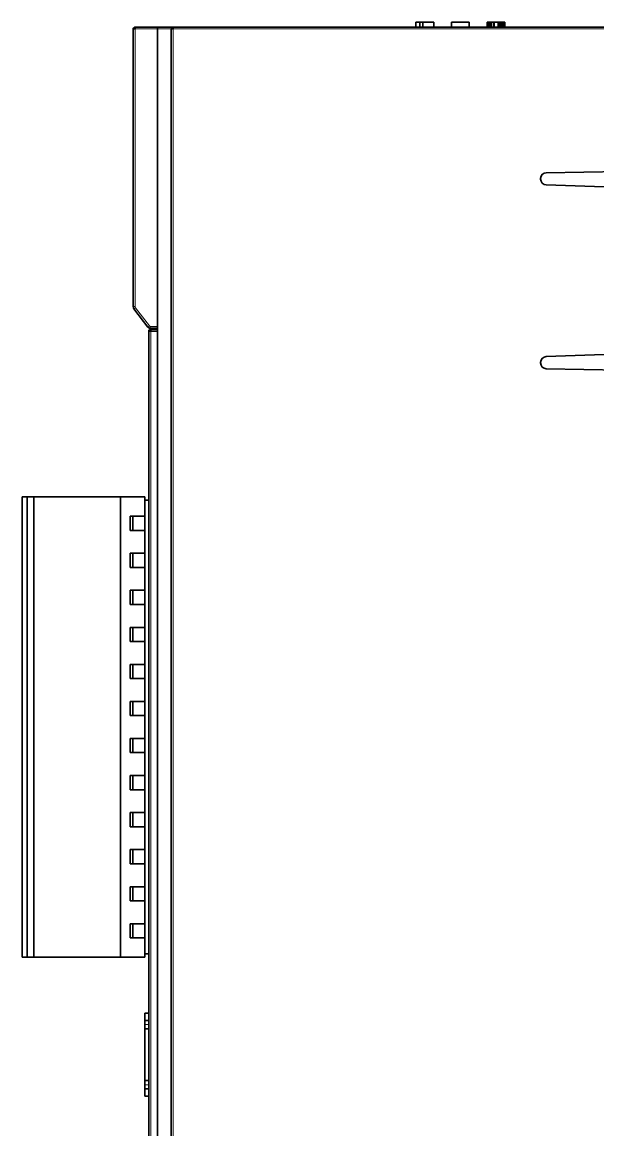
# Model space of a CAD drawing. Extents: x -45 to 645, y -160 to 467.
# Drawn here: x -45 to 14.1, y 124.1 to 237.8 of the extents above; entities that cross this region are included whole.
import ezdxf

# ---------------------------------------------------------------- set-up
doc = ezdxf.new("R2010")
doc.units = 0

msp = doc.modelspace()

# ---------------------------------------------------------------- linework, layer by layer
at = {"color": 7, "lineweight": 35, "ltscale": 0.0125}
for p, q in [((-4.631, 237.262), (-4.631, 237.762)), ((-4.214, 237.262), (-4.214, 237.762)), ((-3.912, 237.262), (-3.912, 237.762)), ((-2.79, 237.262), (-2.79, 237.762)), ((-0.959, 237.262), (-0.959, 237.762)), ((0.841, 237.262), (0.841, 237.762)), ((2.692, 237.262), (2.692, 237.762)), ((2.693, 237.262), (2.693, 237.762)), ((2.695, 237.262), (2.695, 237.762)), ((2.7, 237.262), (2.7, 237.762)), ((2.706, 237.262), (2.706, 237.762)), ((2.714, 237.262), (2.714, 237.762)), ((2.724, 237.262), (2.724, 237.762)), ((2.736, 237.262), (2.736, 237.762)), ((2.749, 237.262), (2.749, 237.762)), ((2.764, 237.262), (2.764, 237.762)), ((2.781, 237.262), (2.781, 237.762)), ((2.801, 237.262), (2.801, 237.762)), ((2.823, 237.262), (2.823, 237.762)), ((2.849, 237.262), (2.849, 237.762)), ((2.878, 237.262), (2.878, 237.762)), ((2.91, 237.262), (2.91, 237.762)), ((2.945, 237.262), (2.945, 237.762)), ((2.984, 237.262), (2.984, 237.762)), ((3.025, 237.262), (3.025, 237.762)), ((3.07, 237.262), (3.07, 237.762)), ((3.118, 237.262), (3.118, 237.762)), ((3.33, 237.262), (3.33, 237.762)), ((3.417, 237.262), (3.417, 237.762)), ((3.829, 237.262), (3.829, 237.762)), ((3.896, 237.262), (3.896, 237.762)), ((4.066, 237.262), (4.066, 237.762)), ((4.114, 237.262), (4.114, 237.762)), ((4.158, 237.262), (4.158, 237.762)), ((4.199, 237.262), (4.199, 237.762)), ((4.237, 237.262), (4.237, 237.762)), ((4.273, 237.262), (4.273, 237.762)), ((4.305, 237.262), (4.305, 237.762)), ((4.333, 237.262), (4.333, 237.762)), ((4.359, 237.262), (4.359, 237.762)), ((4.382, 237.262), (4.382, 237.762)), ((4.402, 237.262), (4.402, 237.762)), ((4.419, 237.262), (4.419, 237.762)), ((4.434, 237.262), (4.434, 237.762)), ((4.448, 237.262), (4.448, 237.762)), ((4.459, 237.262), (4.459, 237.762)), ((4.469, 237.262), (4.469, 237.762)), ((4.477, 237.262), (4.477, 237.762)), ((4.484, 237.262), (4.484, 237.762)), ((4.488, 237.262), (4.488, 237.762)), ((4.491, 237.262), (4.491, 237.762)), ((4.492, 237.262), (4.492, 237.762)), ((-44.54, 189.062), (-45.04, 189.062)), ((-44.54, 141.862), (-45.04, 141.862))]:
    msp.add_line(p, q, dxfattribs=at)
at = {"color": 7, "lineweight": 35, "ltscale": 0.01043}
msp.add_line((-4.214, 237.762), (-4.631, 237.762), dxfattribs=at)
at = {"color": 7, "lineweight": 35, "ltscale": 0.007536}
msp.add_line((-3.912, 237.762), (-4.214, 237.762), dxfattribs=at)
at = {"color": 7, "lineweight": 35, "ltscale": 0.028056}
msp.add_line((-2.79, 237.762), (-3.912, 237.762), dxfattribs=at)
at = {"color": 7, "lineweight": 35, "ltscale": 0.045}
msp.add_line((0.841, 237.762), (-0.959, 237.762), dxfattribs=at)
at = {"color": 7, "lineweight": 35, "ltscale": 6.7e-05}
msp.add_line((2.695, 237.762), (2.693, 237.762), dxfattribs=at)
at = {"color": 7, "lineweight": 35, "ltscale": 0.000112}
msp.add_line((2.7, 237.762), (2.695, 237.762), dxfattribs=at)
at = {"color": 7, "lineweight": 35, "ltscale": 0.000156}
msp.add_line((2.706, 237.762), (2.7, 237.762), dxfattribs=at)
at = {"color": 7, "lineweight": 35, "ltscale": 0.000201}
msp.add_line((2.714, 237.762), (2.706, 237.762), dxfattribs=at)
at = {"color": 7, "lineweight": 35, "ltscale": 0.000246}
msp.add_line((2.724, 237.762), (2.714, 237.762), dxfattribs=at)
at = {"color": 7, "lineweight": 35, "ltscale": 0.00029}
msp.add_line((2.736, 237.762), (2.724, 237.762), dxfattribs=at)
at = {"color": 7, "lineweight": 35, "ltscale": 0.000335}
msp.add_line((2.749, 237.762), (2.736, 237.762), dxfattribs=at)
at = {"color": 7, "lineweight": 35, "ltscale": 0.00038}
msp.add_line((2.764, 237.762), (2.749, 237.762), dxfattribs=at)
at = {"color": 7, "lineweight": 35, "ltscale": 0.000425}
msp.add_line((2.781, 237.762), (2.764, 237.762), dxfattribs=at)
at = {"color": 7, "lineweight": 35, "ltscale": 0.000486}
msp.add_line((2.801, 237.762), (2.781, 237.762), dxfattribs=at)
at = {"color": 7, "lineweight": 35, "ltscale": 0.000565}
msp.add_line((2.823, 237.762), (2.801, 237.762), dxfattribs=at)
at = {"color": 7, "lineweight": 35, "ltscale": 0.000644}
msp.add_line((2.849, 237.762), (2.823, 237.762), dxfattribs=at)
at = {"color": 7, "lineweight": 35, "ltscale": 0.000723}
for p, q in [((2.878, 237.762), (2.849, 237.762)), ((4.333, 237.762), (4.305, 237.762))]:
    msp.add_line(p, q, dxfattribs=at)
at = {"color": 7, "lineweight": 35, "ltscale": 0.000801}
msp.add_line((2.91, 237.762), (2.878, 237.762), dxfattribs=at)
at = {"color": 7, "lineweight": 35, "ltscale": 0.00088}
msp.add_line((2.945, 237.762), (2.91, 237.762), dxfattribs=at)
at = {"color": 7, "lineweight": 35, "ltscale": 0.000959}
msp.add_line((2.984, 237.762), (2.945, 237.762), dxfattribs=at)
at = {"color": 7, "lineweight": 35, "ltscale": 0.001038}
msp.add_line((3.025, 237.762), (2.984, 237.762), dxfattribs=at)
at = {"color": 7, "lineweight": 35, "ltscale": 0.001116}
msp.add_line((3.07, 237.762), (3.025, 237.762), dxfattribs=at)
at = {"color": 7, "lineweight": 35, "ltscale": 0.001195}
msp.add_line((3.118, 237.762), (3.07, 237.762), dxfattribs=at)
at = {"color": 7, "lineweight": 35, "ltscale": 0.005322}
msp.add_line((3.33, 237.762), (3.118, 237.762), dxfattribs=at)
at = {"color": 7, "lineweight": 35, "ltscale": 0.002171}
msp.add_line((3.417, 237.762), (3.33, 237.762), dxfattribs=at)
at = {"color": 7, "lineweight": 35, "ltscale": 0.010303}
msp.add_line((3.829, 237.762), (3.417, 237.762), dxfattribs=at)
at = {"color": 7, "lineweight": 35, "ltscale": 0.00166}
msp.add_line((3.896, 237.762), (3.829, 237.762), dxfattribs=at)
at = {"color": 7, "lineweight": 35, "ltscale": 0.004257}
msp.add_line((4.066, 237.762), (3.896, 237.762), dxfattribs=at)
at = {"color": 7, "lineweight": 35, "ltscale": 0.001187}
msp.add_line((4.114, 237.762), (4.066, 237.762), dxfattribs=at)
at = {"color": 7, "lineweight": 35, "ltscale": 0.00111}
msp.add_line((4.158, 237.762), (4.114, 237.762), dxfattribs=at)
at = {"color": 7, "lineweight": 35, "ltscale": 0.001032}
msp.add_line((4.199, 237.762), (4.158, 237.762), dxfattribs=at)
at = {"color": 7, "lineweight": 35, "ltscale": 0.000955}
msp.add_line((4.237, 237.762), (4.199, 237.762), dxfattribs=at)
at = {"color": 7, "lineweight": 35, "ltscale": 0.000878}
msp.add_line((4.273, 237.762), (4.237, 237.762), dxfattribs=at)
at = {"color": 7, "lineweight": 35, "ltscale": 0.0008}
msp.add_line((4.305, 237.762), (4.273, 237.762), dxfattribs=at)
at = {"color": 7, "lineweight": 35, "ltscale": 0.000645}
msp.add_line((4.359, 237.762), (4.333, 237.762), dxfattribs=at)
at = {"color": 7, "lineweight": 35, "ltscale": 0.000568}
msp.add_line((4.382, 237.762), (4.359, 237.762), dxfattribs=at)
at = {"color": 7, "lineweight": 35, "ltscale": 0.00049}
msp.add_line((4.402, 237.762), (4.382, 237.762), dxfattribs=at)
at = {"color": 7, "lineweight": 35, "ltscale": 0.000429}
msp.add_line((4.419, 237.762), (4.402, 237.762), dxfattribs=at)
at = {"color": 7, "lineweight": 35, "ltscale": 0.000384}
msp.add_line((4.434, 237.762), (4.419, 237.762), dxfattribs=at)
at = {"color": 7, "lineweight": 35, "ltscale": 0.000339}
msp.add_line((4.448, 237.762), (4.434, 237.762), dxfattribs=at)
at = {"color": 7, "lineweight": 35, "ltscale": 0.000293}
msp.add_line((4.459, 237.762), (4.448, 237.762), dxfattribs=at)
at = {"color": 7, "lineweight": 35, "ltscale": 0.000248}
msp.add_line((4.469, 237.762), (4.459, 237.762), dxfattribs=at)
at = {"color": 7, "lineweight": 35, "ltscale": 0.000203}
msp.add_line((4.477, 237.762), (4.469, 237.762), dxfattribs=at)
at = {"color": 7, "lineweight": 35, "ltscale": 0.000158}
msp.add_line((4.484, 237.762), (4.477, 237.762), dxfattribs=at)
at = {"color": 7, "lineweight": 35, "ltscale": 0.000113}
msp.add_line((4.488, 237.762), (4.484, 237.762), dxfattribs=at)
at = {"color": 7, "lineweight": 35, "ltscale": 6.8e-05}
msp.add_line((4.491, 237.762), (4.488, 237.762), dxfattribs=at)
at = {"color": 7, "lineweight": 35, "ltscale": 0.005}
for p, q in [((-33.44, 237.062), (-33.64, 237.062)), ((-33.44, 237.262), (-33.44, 237.062)), ((-31.14, 237.262), (-31.14, 237.062)), ((-29.54, 237.062), (-29.74, 237.062)), ((-29.54, 237.262), (-29.54, 237.062))]:
    msp.add_line(p, q, dxfattribs=at)
at = {"color": 7, "lineweight": 35}
for p, q in [((-33.64, 237.062), (-33.64, 208.597)), ((-31.14, 206.562), (-31.14, 237.062)), ((-31.14, 206.07), (-31.14, 237.062)), ((-29.74, 69.462), (-29.74, 237.062)), ((-29.54, 237.262), (16.967, 237.262)), ((-32.04, 69.462), (-32.04, 206.076)), ((-31.14, 69.462), (-31.14, 206.07)), ((-45.04, 189.062), (-45.04, 141.862)), ((-44.54, 189.062), (-44.54, 141.862)), ((-43.84, 189.062), (-43.84, 141.862)), ((-34.94, 189.062), (-34.94, 141.862)), ((-32.44, 188.722), (-32.44, 142.202))]:
    msp.add_line(p, q, dxfattribs=at)
at = {"color": 7, "lineweight": 35, "ltscale": 0.0575}
msp.add_line((-31.14, 237.262), (-33.44, 237.262), dxfattribs=at)
at = {"color": 7, "lineweight": 13, "ltscale": 0.0575}
msp.add_line((-31.14, 237.062), (-33.44, 237.062), dxfattribs=at)
at = {"color": 7, "lineweight": 13}
for p, q in [((-33.44, 237.062), (-33.44, 208.597)), ((-29.54, 237.062), (-29.54, 69.462)), ((-29.54, 237.062), (16.97, 237.062)), ((-31.84, 206.076), (-31.84, 69.462))]:
    msp.add_line(p, q, dxfattribs=at)
at = {"color": 7, "lineweight": 35, "ltscale": 0.04}
msp.add_line((-31.14, 237.262), (-29.54, 237.262), dxfattribs=at)
at = {"color": 7, "lineweight": 35, "ltscale": 0.004718}
msp.add_line((-31.14, 237.062), (-31.14, 237.251), dxfattribs=at)
at = {"color": 7, "lineweight": 13, "ltscale": 0.035}
msp.add_line((-31.14, 237.062), (-29.74, 237.062), dxfattribs=at)
at = {"color": 7, "lineweight": 35, "ltscale": 0.001162}
msp.add_line((8.173, 221.673), (8.173, 221.719), dxfattribs=at)
at = {"color": 7, "lineweight": 35, "ltscale": 0.192939}
for p, q in [((8.763, 222.319), (16.479, 222.454)), ((16.479, 202.071), (8.763, 202.206))]:
    msp.add_line(p, q, dxfattribs=at)
at = {"color": 7, "lineweight": 35, "ltscale": 0.275089}
for p, q in [((19.749, 220.689), (8.752, 221.073)), ((8.752, 203.453), (19.749, 203.837))]:
    msp.add_line(p, q, dxfattribs=at)
at = {"color": 7, "lineweight": 13, "ltscale": 0.005}
for p, q in [((-33.64, 208.597), (-33.44, 208.597)), ((-33.399, 208.476), (-33.558, 208.355)), ((-31.971, 206.602), (-32.13, 206.481)), ((-31.891, 206.562), (-31.891, 206.362))]:
    msp.add_line(p, q, dxfattribs=at)
at = {"color": 7, "lineweight": 35, "ltscale": 0.058912}
msp.add_line((-33.558, 208.355), (-32.13, 206.481), dxfattribs=at)
at = {"color": 7, "lineweight": 13, "ltscale": 0.058912}
msp.add_line((-33.399, 208.476), (-31.971, 206.602), dxfattribs=at)
at = {"color": 7, "lineweight": 35, "ltscale": 0.002145}
msp.add_line((-32.04, 206.076), (-31.954, 206.076), dxfattribs=at)
at = {"color": 7, "lineweight": 35, "ltscale": 0.000572}
msp.add_line((-32.039, 206.076), (-32.038, 206.099), dxfattribs=at)
at = {"color": 7, "lineweight": 35, "ltscale": 0.00101}
msp.add_line((-31.984, 206.212), (-31.953, 206.239), dxfattribs=at)
at = {"color": 7, "lineweight": 35, "ltscale": 0.002855}
msp.add_line((-31.954, 206.076), (-31.84, 206.076), dxfattribs=at)
at = {"color": 7, "lineweight": 13, "ltscale": 0.018785}
msp.add_line((-31.14, 206.562), (-31.891, 206.562), dxfattribs=at)
at = {"color": 7, "lineweight": 35, "ltscale": 0.018785}
msp.add_line((-31.14, 206.362), (-31.891, 206.362), dxfattribs=at)
at = {"color": 7, "lineweight": 35, "ltscale": 0.004994}
msp.add_line((-31.838, 206.276), (-31.84, 206.076), dxfattribs=at)
at = {"color": 7, "lineweight": 35, "ltscale": 0.017501}
msp.add_line((-31.84, 206.076), (-31.14, 206.07), dxfattribs=at)
at = {"color": 7, "lineweight": 35, "ltscale": 0.017457}
msp.add_line((-31.838, 206.276), (-31.14, 206.27), dxfattribs=at)
at = {"color": 7, "lineweight": 35, "ltscale": 0.001189}
msp.add_line((8.173, 202.806), (8.173, 202.853), dxfattribs=at)
at = {"color": 7, "lineweight": 35, "ltscale": 0.0175}
for p, q in [((-43.84, 189.062), (-44.54, 189.062)), ((-43.84, 141.862), (-44.54, 141.862))]:
    msp.add_line(p, q, dxfattribs=at)
at = {"color": 7, "lineweight": 35, "ltscale": 0.2225}
for p, q in [((-34.94, 189.062), (-43.84, 189.062)), ((-34.94, 141.862), (-43.84, 141.862))]:
    msp.add_line(p, q, dxfattribs=at)
at = {"color": 7, "lineweight": 35, "ltscale": 0.0625}
for p, q in [((-32.44, 189.062), (-34.94, 189.062)), ((-32.44, 141.862), (-34.94, 141.862))]:
    msp.add_line(p, q, dxfattribs=at)
at = {"color": 7, "lineweight": 35, "ltscale": 0.049375}
for p, q in [((-32.44, 189.062), (-32.44, 187.087)), ((-32.44, 143.837), (-32.44, 141.862))]:
    msp.add_line(p, q, dxfattribs=at)
at = {"color": 7, "lineweight": 35, "ltscale": 0.01}
for p, q in [((-32.04, 188.722), (-32.44, 188.722)), ((-32.04, 142.202), (-32.44, 142.202)), ((-32.04, 136.112), (-32.44, 136.112)), ((-32.44, 134.962), (-32.44, 135.362)), ((-32.04, 135.362), (-32.44, 135.362)), ((-32.04, 134.512), (-32.44, 134.512)), ((-32.04, 129.212), (-32.44, 129.212)), ((-32.44, 128.362), (-32.44, 128.762)), ((-32.04, 128.362), (-32.44, 128.362)), ((-32.04, 127.612), (-32.44, 127.612))]:
    msp.add_line(p, q, dxfattribs=at)
at = {"color": 7, "lineweight": 35, "ltscale": 0.03625}
for p, q in [((-33.94, 185.637), (-33.94, 187.087)), ((-33.69, 187.087), (-33.69, 185.637)), ((-32.44, 187.087), (-32.44, 185.637)), ((-33.94, 181.837), (-33.94, 183.287)), ((-33.69, 183.287), (-33.69, 181.837)), ((-32.44, 183.287), (-32.44, 181.837)), ((-33.94, 178.037), (-33.94, 179.487)), ((-33.69, 179.487), (-33.69, 178.037)), ((-32.44, 179.487), (-32.44, 178.037)), ((-33.94, 174.237), (-33.94, 175.687)), ((-33.69, 175.687), (-33.69, 174.237)), ((-32.44, 175.687), (-32.44, 174.237)), ((-33.94, 170.437), (-33.94, 171.887)), ((-33.69, 171.887), (-33.69, 170.437)), ((-32.44, 171.887), (-32.44, 170.437)), ((-33.94, 166.637), (-33.94, 168.087)), ((-33.69, 168.087), (-33.69, 166.637)), ((-32.44, 168.087), (-32.44, 166.637)), ((-33.94, 162.837), (-33.94, 164.287)), ((-33.69, 164.287), (-33.69, 162.837)), ((-32.44, 164.287), (-32.44, 162.837)), ((-33.94, 159.037), (-33.94, 160.487)), ((-33.69, 160.487), (-33.69, 159.037)), ((-32.44, 160.487), (-32.44, 159.037)), ((-33.94, 155.237), (-33.94, 156.687)), ((-33.69, 156.687), (-33.69, 155.237)), ((-32.44, 156.687), (-32.44, 155.237)), ((-33.94, 151.437), (-33.94, 152.887)), ((-33.69, 152.887), (-33.69, 151.437)), ((-32.44, 152.887), (-32.44, 151.437)), ((-33.94, 147.637), (-33.94, 149.087)), ((-33.69, 149.087), (-33.69, 147.637)), ((-32.44, 149.087), (-32.44, 147.637)), ((-33.94, 143.837), (-33.94, 145.287)), ((-33.69, 145.287), (-33.69, 143.837)), ((-32.44, 145.287), (-32.44, 143.837))]:
    msp.add_line(p, q, dxfattribs=at)
at = {"color": 7, "lineweight": 35, "ltscale": 0.0375}
for p, q in [((-33.94, 187.087), (-32.44, 187.087)), ((-32.44, 185.637), (-33.94, 185.637)), ((-33.94, 183.287), (-32.44, 183.287)), ((-32.44, 181.837), (-33.94, 181.837)), ((-33.94, 179.487), (-32.44, 179.487)), ((-32.44, 178.037), (-33.94, 178.037)), ((-33.94, 175.687), (-32.44, 175.687)), ((-32.44, 174.237), (-33.94, 174.237)), ((-33.94, 171.887), (-32.44, 171.887)), ((-32.44, 170.437), (-33.94, 170.437)), ((-33.94, 168.087), (-32.44, 168.087)), ((-32.44, 166.637), (-33.94, 166.637)), ((-33.94, 164.287), (-32.44, 164.287)), ((-32.44, 162.837), (-33.94, 162.837)), ((-33.94, 160.487), (-32.44, 160.487)), ((-32.44, 159.037), (-33.94, 159.037)), ((-33.94, 156.687), (-32.44, 156.687)), ((-32.44, 155.237), (-33.94, 155.237)), ((-33.94, 152.887), (-32.44, 152.887)), ((-32.44, 151.437), (-33.94, 151.437)), ((-33.94, 149.087), (-32.44, 149.087)), ((-32.44, 147.637), (-33.94, 147.637)), ((-33.94, 145.287), (-32.44, 145.287)), ((-32.44, 143.837), (-33.94, 143.837))]:
    msp.add_line(p, q, dxfattribs=at)
at = {"color": 7, "lineweight": 35, "ltscale": 0.05875}
for p, q in [((-32.44, 185.637), (-32.44, 183.287)), ((-32.44, 181.837), (-32.44, 179.487)), ((-32.44, 178.037), (-32.44, 175.687)), ((-32.44, 174.237), (-32.44, 171.887)), ((-32.44, 170.437), (-32.44, 168.087)), ((-32.44, 166.637), (-32.44, 164.287)), ((-32.44, 162.837), (-32.44, 160.487)), ((-32.44, 159.037), (-32.44, 156.687)), ((-32.44, 155.237), (-32.44, 152.887)), ((-32.44, 151.437), (-32.44, 149.087)), ((-32.44, 147.637), (-32.44, 145.287))]:
    msp.add_line(p, q, dxfattribs=at)
at = {"color": 7, "lineweight": 35, "ltscale": 0.01875}
for p, q in [((-32.44, 135.362), (-32.44, 136.112)), ((-32.44, 127.612), (-32.44, 128.362))]:
    msp.add_line(p, q, dxfattribs=at)
at = {"color": 7, "lineweight": 35, "ltscale": 0.01125}
for p, q in [((-32.44, 134.512), (-32.44, 134.962)), ((-32.44, 128.762), (-32.44, 129.212))]:
    msp.add_line(p, q, dxfattribs=at)
at = {"color": 7, "lineweight": 13, "ltscale": 0.01}
for p, q in [((-32.04, 134.962), (-32.44, 134.962)), ((-32.04, 128.762), (-32.44, 128.762))]:
    msp.add_line(p, q, dxfattribs=at)
at = {"color": 7, "lineweight": 35, "ltscale": 0.1325}
msp.add_line((-32.44, 129.212), (-32.44, 134.512), dxfattribs=at)
at = {"color": 7, "lineweight": 35}
for centre, radius, start, end in [((-33.44, 237.062), 0.2, 139.89818, 180), ((-33.42, 237.034), 0.233, 113.37115, 137.54565), ((-33.44, 237.062), 0.2, 90, 111.59816), ((-29.54, 237.062), 0.2, 90, 180), ((8.773, 221.719), 0.6, 90.99985, 180), ((8.773, 221.673), 0.6, 180, 268), ((-33.239, 208.598), 0.401, 180.02465, 217.27917), ((-31.891, 206.662), 0.3, 217.30395, 270), ((-31.839, 206.074), 0.201, 136.32997, 172.70715), ((-31.838, 206.079), 0.197, 89.88232, 125.819), ((8.773, 202.853), 0.6, 92, 180), ((8.773, 202.806), 0.6, 180, 269.00015)]:
    msp.add_arc(centre, radius, start, end, dxfattribs=at)
at = {"color": 7, "lineweight": 13}
for centre, radius, start, end in [((-33.239, 208.598), 0.201, 180.0748, 217.21704), ((-31.891, 206.663), 0.1, 217.41256, 269.87732)]:
    msp.add_arc(centre, radius, start, end, dxfattribs=at)
msp.add_ellipse((-31.44, 205.79), major_axis=(0.524, -0.439), ratio=0.300144, start_param=3.0724036, end_param=3.707044, dxfattribs=at)

doc.saveas('drawing.dxf')
